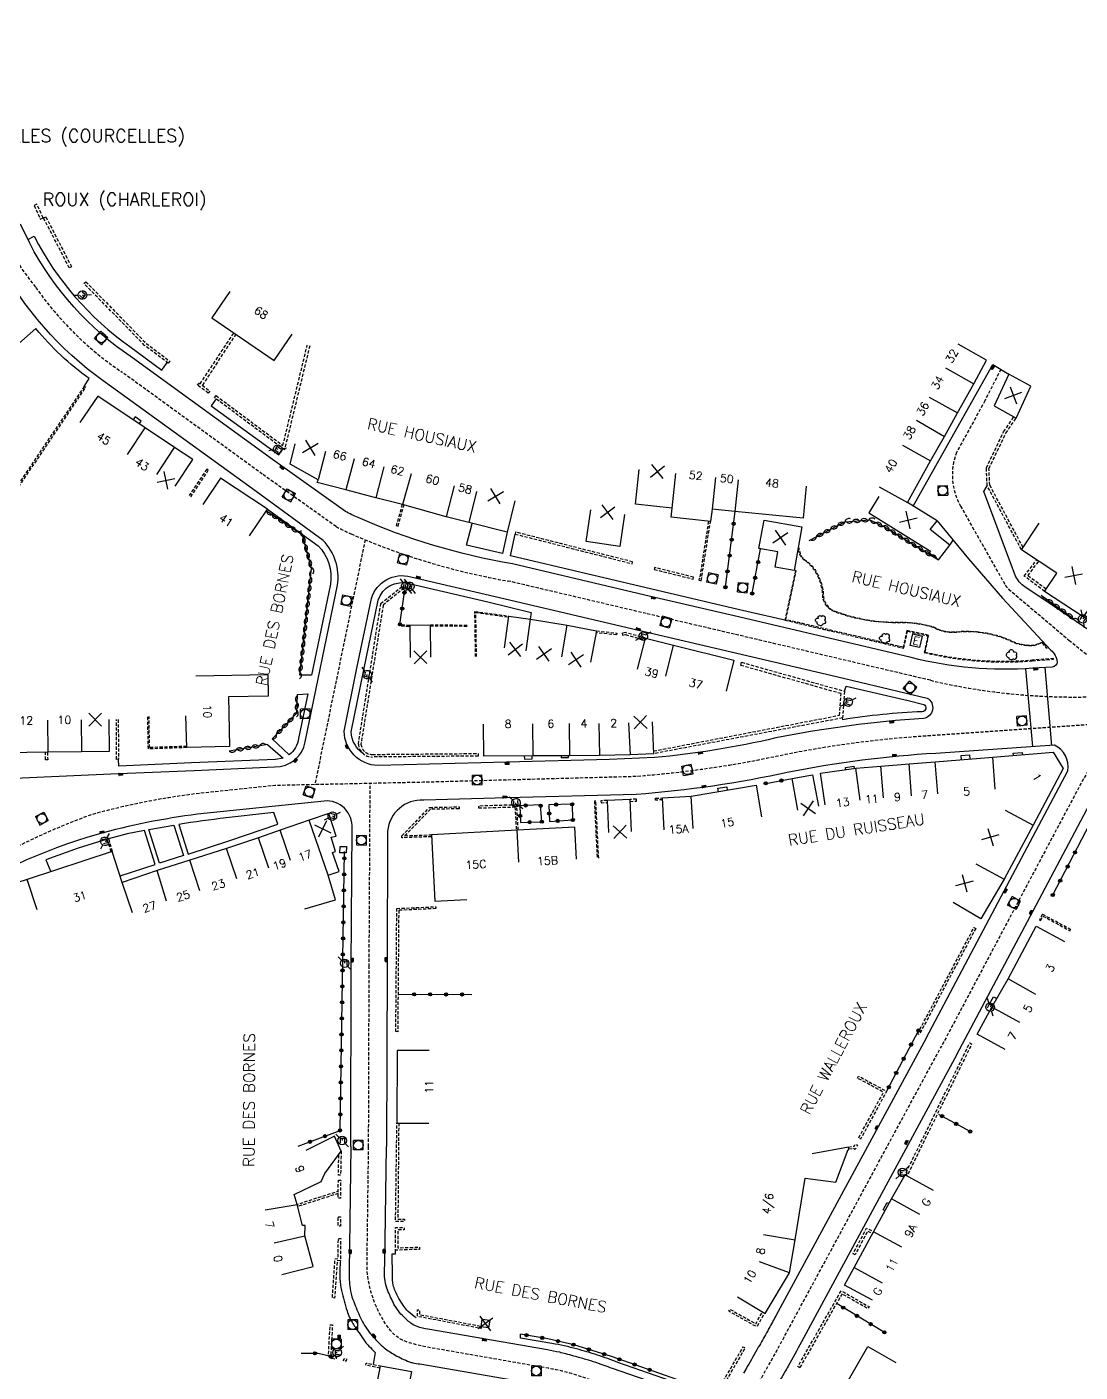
# Model space of a CAD drawing. Header units: millimetres. Extents: x 150000 to 151001, y 125999 to 127001.
# Drawn here: x 150749.5 to 150913.9, y 126170.7 to 126380.8 of the extents above; entities that cross this region are included whole.
import ezdxf
from ezdxf.enums import TextEntityAlignment as Align

# ---------------------------------------------------------------- set-up
doc = ezdxf.new("R2010")
doc.units = ezdxf.units.MM
doc.linetypes.add('DASHED', pattern=[0.75, 0.5, -0.25])
doc.layers.get('0').update_dxf_attribs({"linetype": 'CONTINUOUS'})
for name, color, linetype in [('W0001', 6, 'DASHED'), ('W0008', 7, 'CONTINUOUS'), ('W0017', 7, 'CONTINUOUS'), ('W0100', 7, 'CONTINUOUS'), ('W0112', 1, 'DASHED'), ('W0300', 7, 'CONTINUOUS'), ('W0310', 3, 'CONTINUOUS'), ('W0322', 7, 'CONTINUOUS'), ('W0334', 7, 'CONTINUOUS'), ('W0400', 7, 'CONTINUOUS'), ('W0420', 7, 'CONTINUOUS'), ('W0471', 7, 'CONTINUOUS'), ('W0980', 7, 'CONTINUOUS'), ('W0984', 7, 'CONTINUOUS'), ('W0989', 7, 'CONTINUOUS'), ('W0991', 7, 'CONTINUOUS'), ('W1102', 7, 'CONTINUOUS')]:
    doc.layers.add(name, color=color, linetype=linetype)
doc.styles.get("Standard").update_dxf_attribs({"font": 'romans.shx', "width": 0.85})

# ---------------------------------------------------------------- blocks, each defined once
blk = doc.blocks.new('T400')
for p, q in [((-0.15, 0.3), (0.15, 0.3)), ((-0.15, -0.25), (-0.15, 0.3)), ((-0.15, 0.15), (0.15, 0.15)), ((-0.15, 0), (0.15, 0)), ((0.15, 0.3), (0.15, -0.25)), ((-0.15, -0.15), (0.15, -0.15)), ((-0.15, -0.25), (-0.15, -0.3)), ((-0.15, -0.3), (0.15, -0.3)), ((0.15, -0.3), (0.15, -0.25))]:
    blk.add_line(p, q)
blk = doc.blocks.new('t322o')
at = {"color": 0, "linetype": 'Continuous'}
for radius in [0.25, 0.15]:
    blk.add_circle((0, 0), radius, dxfattribs=at)
blk = doc.blocks.new('T471')
for p, q in [((-0.333334, 0.333334), (-0.333334, -0.333334)), ((-0.333334, 0.333334), (0.333334, 0.333334)), ((-0.333334, 0), (0, 0)), ((0.500001, 0.500001), (1.000002, 1.000002)), ((-0.500001, -0.500001), (-1.000002, -1.000002)), ((-0.333334, -0.333334), (0.333334, -0.333334))]:
    blk.add_line(p, q)
blk.add_ellipse((0, 0), major_axis=(0.471405, 0.471405), ratio=1, start_param=5.4977871438, end_param=11.780972451)
blk = doc.blocks.new('T420')
for p, q in [((0.75, 0.75), (-0.75, 0.75)), ((-0.75, 0.75), (-0.75, -0.75)), ((0.75, 0.75), (0.75, -0.75)), ((0.75, -0.75), (-0.75, -0.75))]:
    blk.add_line(p, q)
blk.add_ellipse((0, 0), major_axis=(-0.53, 0.53), ratio=1, start_param=3.926991, end_param=10.210176)
blk = doc.blocks.new('t991o')
at = {"color": 0, "linetype": 'Continuous'}
for p, q in [((-1, 1), (1, -1)), ((-1, -1), (1, 1))]:
    blk.add_line(p, q, dxfattribs=at)
blk = doc.blocks.new('t112o')
at = {"color": 0, "linetype": 'Continuous'}
for p, q in [((-0.5, 0.5), (0.5, 0.5)), ((-0.5, -0.5), (-0.5, 0.5)), ((0.5, 0.5), (0.5, -0.5)), ((0.5, -0.5), (-0.5, -0.5))]:
    blk.add_line(p, q, dxfattribs=at)
blk = doc.blocks.new('t310o')
at = {"color": 0, "linetype": 'Continuous'}
for centre, start, end in [((-0.5, 0.38), 216.8699, 323.1304), ((0.5, -0.37), 36.8699, 143.1303)]:
    blk.add_arc(centre, 0.625, start, end, dxfattribs=at)
blk = doc.blocks.new('T300')
for p, q in [((-0.8, 0.51), (-0.86, 0.34)), ((-0.86, 0.34), (-0.86, 0.17)), ((-0.86, 0.17), (-0.74, 0.06)), ((-0.69, 0.63), (-0.8, 0.51)), ((-0.8, -0.06), (-0.74, 0.06)), ((-0.74, 0.06), (-0.69, 0.11)), ((-0.57, 0.69), (-0.69, 0.63)), ((-0.46, 0.69), (-0.57, 0.69)), ((-0.29, 0.63), (-0.46, 0.69)), ((-0.29, 0.63), (-0.17, 0.74)), ((-0.23, 0.57), (-0.29, 0.63)), ((-0.17, 0.74), (-0.06, 0.8)), ((-0.06, 0.8), (0.06, 0.8)), ((0.06, 0.8), (0.23, 0.74)), ((0.23, 0.74), (0.34, 0.63)), ((0.34, 0.63), (0.4, 0.51)), ((0.46, 0.46), (0.34, 0.46)), ((0.4, 0.51), (0.4, 0.46)), ((0.57, 0.4), (0.46, 0.46)), ((0.57, 0.4), (0.69, 0.29)), ((0.69, 0.29), (0.74, 0.17)), ((0.74, 0.06), (0.69, -0.17)), ((0.74, 0.17), (0.74, 0.06)), ((-0.8, -0.17), (-0.8, -0.06)), ((-0.8, -0.23), (-0.8, -0.17)), ((-0.74, -0.34), (-0.8, -0.23)), ((-0.69, -0.4), (-0.74, -0.34)), ((-0.51, -0.46), (-0.69, -0.4)), ((-0.4, -0.46), (-0.51, -0.46)), ((-0.4, -0.46), (-0.34, -0.46)), ((-0.34, -0.46), (-0.34, -0.4)), ((-0.34, -0.51), (-0.34, -0.46)), ((-0.29, -0.63), (-0.34, -0.51)), ((-0.17, -0.74), (-0.29, -0.63)), ((-0.06, -0.8), (-0.17, -0.74)), ((0.06, -0.8), (-0.06, -0.8)), ((0.17, -0.74), (0.06, -0.8)), ((0.23, -0.69), (0.17, -0.74)), ((0.29, -0.46), (0.23, -0.46)), ((0.29, -0.63), (0.23, -0.69)), ((0.46, -0.4), (0.29, -0.46)), ((0.34, -0.51), (0.29, -0.63)), ((0.34, -0.51), (0.34, -0.46)), ((0.57, -0.34), (0.46, -0.4)), ((0.63, -0.29), (0.57, -0.34)), ((0.69, -0.17), (0.63, -0.29))]:
    blk.add_line(p, q)

msp = doc.modelspace()

# ---------------------------------------------------------------- linework, layer by layer
at = {"layer": 'W0001'}
for points in [[(151000, 126384.02, 0.079225), (150993.68, 126377.67), (150984.34, 126364.39), (150969.35, 126343.03), (150938.65, 126300.27, 0.020661), (150914.38, 126263.33), (150892.22, 126221.56)], [(150901.5, 126327.3), (150899.01, 126322.4), (150894.59, 126314.32, 0.224989), (150895.2, 126305.95), (150902.21, 126293.57, 0.045883), (150902.72, 126292.98), (150912.13, 126285.01), (150922.58, 126276.58, -0.082511), (150890.51, 126278.73), (150859.91, 126285.93), (150846.15, 126289.15), (150824.69, 126294.21, -0.060687), (150800.07, 126301.6, -0.019959), (150797.72, 126302.74), (150786.2, 126310.94), (150764.33, 126326.84, -0.092718), (150750.84, 126340.09, -0.065885), (150743.61, 126352.1, -0.005409)], [(150802.8, 126205.91), (150802.89, 126234.01), (150803.04, 126262.62, 0.458316)]]:
    msp.add_lwpolyline(points, format="xyb", dxfattribs=at)
at = {"layer": 'W0001', "flags": 128}
msp.add_lwpolyline([(150802.26, 126300.67), (150794.4, 126262.43)], dxfattribs=at)
for points in [[(150919.75, 126272.1), (150891.16, 126270.11, 0.034546), (150867.85, 126267.13, -0.035656), (150844.34, 126263.69), (150811.32, 126262.8), (150788.2, 126262.3), (150775.73, 126260.99, 0.035806), (150759.53, 126257.74, 0.055581), (150737.82, 126246.99, -0.038568), (150716, 126232.57, -0.058574), (150701.11, 126225.63), (150684.01, 126218.88), (150674.21, 126216.62), (150664.3, 126216.04), (150656.73, 126219.04), (150645.83, 126224.19), (150638.9, 126223.67), (150610.65, 126219.76), (150593.77, 126217.4)], [(150842.59, 126000, 0.077487), (150838.05, 126017.94), (150835.25, 126023.44, -0.045108), (150829.05, 126038.92, -0.061243), (150825.08, 126062.27), (150824.39, 126087, -0.082392), (150826.31, 126100.94), (150837.21, 126127.78), (150856.63, 126157.57, 0.02218), (150868.36, 126177.44), (150892.22, 126221.56)], [(150859.45, 126162), (150835.71, 126170.07, 0.040694), (150830.87, 126171.28), (150811.41, 126174.68), (150809.38, 126175.2, -0.176197), (150805.89, 126177.59, -0.141932), (150802.55, 126187.03), (150802.8, 126205.91)]]:
    msp.add_lwpolyline(points, format="xyb", dxfattribs=at)
at = {"layer": 'W0008'}
for points in [[(151000, 126387.91, 0.097588), (150991.06, 126379.53), (150981.71, 126366.24), (150951.39, 126323.05), (150936.24, 126301.55, -0.035086), (150921.68, 126283.78, -0.278737), (150919.66, 126283.59), (150914.42, 126287.14), (150909.53, 126290.44), (150905.27, 126293.32, -0.122504), (150903.79, 126294.98), (150898.85, 126308.24), (150899.37, 126309.1)], [(150891.56, 126303.66), (150896.45, 126297.69), (150901.76, 126291.56), (150909.31, 126283.45, -0.173408), (150910.3, 126281.63, -0.352513), (150909.53, 126280.79), (150906.52, 126280.61, -0.080679), (150887.51, 126282.27), (150860.54, 126288.63), (150846.79, 126291.84), (150825.24, 126296.92, -0.060891), (150801.18, 126304.13, -0.018528), (150799.18, 126305.1), (150787.82, 126313.19), (150765.92, 126329.11, -0.125361), (150749.89, 126346.99), (150748.47, 126349.94)], [(150739.38, 126263.1), (150762.55, 126264.11), (150775.57, 126264.66), (150788.12, 126265.23, 0.375281), (150792.91, 126269.13), (150797.95, 126293.59, 0.238145), (150795.69, 126300.58), (150784.65, 126308.64), (150762.68, 126324.58, -0.114764), (150745.72, 126342.86)], [(150894.61, 126220.29), (150906.53, 126242.75), (150916.33, 126261.19), (150918.94, 126265.49, -0.073797), (150924.69, 126272.54), (150926.91, 126274.65, -0.427583), (150930.7, 126274.12), (150936.8, 126265.99), (150948.68, 126249.74), (150958.24, 126236.73, -0.259009), (150959.24, 126224.41), (150949.83, 126206.56), (150928.64, 126166.81)], [(150889.83, 126222.83), (150901.57, 126244.97), (150911.97, 126264.61, 0.321757), (150909.9, 126268.61), (150891.34, 126267.32, 0.034528), (150868.42, 126264.39, -0.035614), (150844.55, 126260.9), (150824.45, 126260.36), (150811.4, 126260, 0.407578), (150805.77, 126255.17), (150805.69, 126234.13), (150805.58, 126205.9)], [(150800.01, 126205.92), (150800.1, 126234.02), (150800.21, 126255.63, 0.461892), (150795.88, 126259.88), (150776.1, 126257.81, 0.03569), (150760.4, 126254.66, 0.07767), (150736.26, 126243.44)]]:
    msp.add_lwpolyline(points, format="xyb", dxfattribs=at)
msp.add_lwpolyline([(150887.82, 126305.95), (150900.27, 126328.04), (150902.73, 126326.56)], dxfattribs=at)
msp.add_lwpolyline([(150859.38, 126283.2), (150876.04, 126279.25), (150889.99, 126275.96, -0.714611), (150889.42, 126272.77, 0.032432), (150866.36, 126269.72, -0.03477), (150847.45, 126266.66), (150840.43, 126266.35), (150824.32, 126265.94), (150804.28, 126265.42, -0.402218), (150798.99, 126270.77), (150800.98, 126280.61), (150803.23, 126291.49, -0.408719), (150809.41, 126294.89), (150824.1, 126291.44), (150845.63, 126286.4)], format="xyb", close=True, dxfattribs=at)
at = {"layer": 'W0008', "flags": 128}
for points in [[(150889.83, 126222.83), (150866.37, 126179.47, -0.001425), (150865.29, 126177.49, -0.004145), (150864.91, 126176.81, -0.000125), (150863.64, 126174.56, -0.000093), (150861.92, 126171.55, -0.003675), (150861.32, 126170.51, -0.001519)], [(150894.61, 126220.29), (150870.36, 126175.41, -0.0033), (150868.28, 126171.62, -0.006552), (150867.2, 126169.73, -0.000116), (150863.97, 126164.27, -0.00254)], [(150800.01, 126205.92), (150799.76, 126186.48, 0.03721), (150799.91, 126183.77, 0.056613), (150800.35, 126182.04, 0.014824), (150801.39, 126179.49, 0.029499), (150802.02, 126178.26, 0.043391), (150803.5, 126176.2, 0.045404), (150805.24, 126174.5, 0.042494), (150806.96, 126173.34, 0.036288), (150809.16, 126172.3, 0.039014), (150809.71, 126172.14, 0.020218), (150810.79, 126171.96), (150827.92, 126168.99, -0.006366)], [(150854.26, 126166.6), (150840.85, 126171.26, 0.007792), (150838.29, 126172.17, 0.013025), (150836.73, 126172.66, 0.000628), (150834.85, 126173.19, 0.000922), (150833.58, 126173.54, 0.015128), (150832.63, 126173.78, 0.007578), (150830.71, 126174.15), (150812.04, 126177.41, -0.054391), (150810.37, 126177.79, -0.084527), (150809.4, 126178.33, -0.029111), (150808.07, 126179.53, -0.041256), (150807.26, 126180.5, -0.041067), (150806.61, 126181.6, -0.02188), (150805.66, 126183.81, -0.070397), (150805.32, 126185.3, -0.04671), (150805.35, 126187.58), (150805.58, 126205.9)], [(150863.68, 126163.79, -0.00007), (150860.12, 126158.01, -0.004338)]]:
    msp.add_lwpolyline(points, format="xyb", dxfattribs=at)
msp.add_lwpolyline([(150883.43, 126195.88), (150883.12, 126196.05), (150883.75, 126197.18), (150884.05, 126197.01)], dxfattribs=at)
at = {"layer": 'W0017', "flags": 128}
for points in [[(150810.24, 126179.15, -0.037869), (150808.98, 126180.17, -0.057616), (150808.29, 126180.98, -0.019322), (150807.53, 126182.21, -0.021125), (150806.94, 126183.39, -0.062578), (150806.65, 126184.29, -0.039309), (150806.51, 126185.8), (150806.5, 126189.15), (150807.02, 126189.15), (150807.01, 126189.73)], [(150798.4, 126188.14, 0.033656), (150798.31, 126185.28, 0.051674), (150798.56, 126183.42, 0.013091), (150799.44, 126180.25, 0.040002), (150799.83, 126179.24, 0.029993), (150800.68, 126177.74, 0.017235), (150802.39, 126175.28, 0.027525), (150802.84, 126174.76, 0.013666), (150803.81, 126173.77), (150803.5, 126171.9)], [(150854.89, 126167.62), (150841.72, 126172.2, 0.015051), (150838.52, 126173.35, 0.015051), (150835.25, 126174.31, 0.008666), (150833.35, 126174.78, 0.008666), (150831.43, 126175.17), (150826.49, 126176), (150826.51, 126176.63)]]:
    msp.add_lwpolyline(points, format="xyb", dxfattribs=at)
at = {"layer": 'W0100'}
for points in [[(150781.15, 126339.45), (150778.33, 126335.32), (150788.08, 126328.68), (150790.89, 126332.81)], [(150940.31, 126334.73), (150944.42, 126331.87), (150941.73, 126328), (150938.52, 126323.38), (150945.29, 126318.56), (150942.25, 126314.27), (150935.86, 126318.83), (150932.39, 126313.79), (150929.4, 126309.48), (150929.03, 126309.73), (150926.13, 126305.5), (150919.58, 126296.01), (150914.34, 126288.64), (150908.34, 126292.62), (150910.22, 126295.44), (150904.72, 126299.11), (150907.5, 126303.27)], [(150882.47, 126307.46), (150880.88, 126304.91), (150890.54, 126298.89), (150890.33, 126298.64), (150891.75, 126297.55), (150893.55, 126299.84), (150890.47, 126302.26), (150891.56, 126303.66), (150886.91, 126306.51), (150890.53, 126313.03), (150892.7, 126316.83), (150894.74, 126320.48), (150897.3, 126325.01), (150899.26, 126328.72), (150894.82, 126331.23)], [(150772.6, 126309.03), (150775.34, 126313.22), (150772.5, 126315.07), (150767.92, 126318.14), (150760.52, 126323.12), (150757.73, 126318.97)], [(150825.63, 126306.75), (150824.44, 126301.89), (150818.45, 126303.36), (150814.91, 126304.26), (150808.09, 126306.18), (150803.95, 126307.22), (150799.25, 126308.48), (150794.75, 126309.62), (150794.92, 126310.03), (150790.58, 126312.46), (150791.35, 126315.65)], [(150871.12, 126309.03), (150870.64, 126304.05), (150859.99, 126305.08), (150856.46, 126305.44), (150856.16, 126303.52), (150850.05, 126304.23), (150850.21, 126305.6), (150844.47, 126306.26), (150845.02, 126311.63)], [(150784.23, 126301.29), (150787, 126305.45), (150779.67, 126310.32), (150776.9, 126306.16)], [(150842.73, 126304.6), (150842, 126299.65), (150836.78, 126300.43), (150837.51, 126305.37)], [(150824.01, 126283.81), (150824.71, 126288.77), (150828.09, 126288.29), (150833.79, 126287.34), (150838.37, 126286.45), (150837.42, 126281.54)], [(150812.51, 126282.35), (150812.45, 126287.35), (150809.22, 126287.31), (150809.28, 126282.31)], [(150844.79, 126280.46), (150846.01, 126285.31), (150850.4, 126284.21), (150859.8, 126281.87), (150858.6, 126277.02)], [(150775.85, 126279.41), (150787.06, 126279.63), (150787.12, 126276.26), (150780.91, 126276.14), (150781.06, 126268.4), (150774.42, 126268.21), (150774.27, 126273.2)], [(150762.27, 126272.59), (150762.29, 126267.59), (150757.98, 126267.57), (150752.72, 126267.51), (150746.15, 126267.41), (150742.65, 126267.45), (150742.71, 126272.45)], [(150847.07, 126272.27), (150847.3, 126267.27), (150843.62, 126267.1), (150838.85, 126266.99), (150834.14, 126266.96), (150828.43, 126266.94), (150820.77, 126266.89), (150820.74, 126271.89)], [(150874.06, 126259.26), (150873.36, 126264.21), (150878.84, 126264.99), (150882.75, 126265.33), (150887.17, 126265.66), (150891.26, 126266), (150900.24, 126266.72), (150909.67, 126267.49), (150911.25, 126264.96), (150906.57, 126256.1), (150902, 126247.68), (150898.4, 126241.5), (150894.08, 126244.02)], [(150869.83, 126258.46), (150868.92, 126263.37), (150872.11, 126263.96), (150873.01, 126259.05)], [(150848.95, 126255.37), (150848.68, 126260.36), (150853.18, 126260.61), (150863.3, 126262.33), (150864.14, 126257.41)], [(150843.84, 126255.13), (150843.61, 126260.12), (150840.04, 126259.96), (150840.27, 126254.96)], [(150792.84, 126243.03), (150797.64, 126244.45), (150796.49, 126248.3), (150798.19, 126248.89), (150797.17, 126251.85), (150797.61, 126252), (150796.96, 126254.25), (150797.73, 126254.37), (150796.61, 126257.93), (150793.54, 126256.87), (150788.97, 126255.3), (150785.59, 126254.15), (150780.64, 126252.48), (150774.91, 126250.63), (150769.77, 126249.02), (150764.33, 126247.17), (150762.79, 126251.99), (150749.51, 126247.61), (150741.16, 126244.98), (150742.66, 126240.21)], [(150835.23, 126250.78), (150834.98, 126255.77), (150825.99, 126255.33), (150812.61, 126254.6), (150813.16, 126244.23), (150818.15, 126244.5)], [(150902.18, 126221.07), (150897.79, 126223.46), (150900.09, 126227.69), (150902.62, 126232.13), (150907.03, 126240.31), (150911.43, 126237.94)], [(150812.26, 126220.92), (150807.26, 126220.94), (150807.22, 126209.58), (150812.22, 126209.56)]]:
    msp.add_lwpolyline(points, dxfattribs=at)
for points in [[(150906.16, 126324.67), (150902.73, 126326.56), (150900.46, 126321.58), (150903.89, 126319.69)], [(150869.23, 126295.88), (150866.28, 126296.39), (150866.69, 126298.79), (150863.73, 126299.3), (150864.55, 126303.73), (150870.41, 126302.72)], [(150887.75, 126285.97), (150889.2, 126285.64), (150888.82, 126283.84), (150887.37, 126284.16)]]:
    msp.add_lwpolyline(points, close=True, dxfattribs=at)
at = {"layer": 'W0100', "flags": 128}
for points in [[(150789.28, 126185.93), (150794.12, 126187.2), (150792.86, 126191.99), (150792.91, 126193.56), (150792.5, 126193.56), (150791.64, 126196.89), (150791.17, 126198.43), (150795.27, 126200.41), (150795.36, 126200.37), (150795.97, 126201.72), (150798.52, 126205.21), (150797.48, 126207.55), (150793, 126205.3)], [(150860.41, 126182.42), (150864.7, 126179.85), (150868.49, 126186.17), (150869.37, 126191.35), (150870.97, 126201), (150875.74, 126200.34), (150877.66, 126205.46), (150877.77, 126205.48), (150877.72, 126205.82), (150872.06, 126204.76)], [(150881.49, 126181.9), (150877.09, 126184.27), (150878.58, 126187.04), (150881.63, 126192.61), (150884.45, 126197.73), (150886.54, 126201.52), (150890.92, 126199.1)], [(150879.27, 126162.05), (150874.93, 126164.53), (150880.75, 126174.7), (150885.09, 126172.21)], [(150803.74, 126166.76), (150804.66, 126171.67), (150809.49, 126170.76), (150808.57, 126165.85)]]:
    msp.add_lwpolyline(points, dxfattribs=at)
msp.add_lwpolyline([(150820.35, 126177.78), (150820.54, 126178.98), (150821.74, 126178.78), (150821.54, 126177.58)], close=True, dxfattribs=at)
at = {"layer": 'W0112'}
for points in [[(150750.58, 126352.89), (150751.55, 126350.73), (150752, 126350.94), (150751.03, 126353.11)], [(150752.41, 126351.11), (150756.43, 126343.32), (150756.08, 126343.14), (150752.06, 126350.93)], [(150771.53, 126328.25), (150767.83, 126331.04), (150758.37, 126340.7), (150758.66, 126340.98), (150768.09, 126331.35), (150771.77, 126328.57)], [(150825.67, 126301.57), (150843.93, 126296.94), (150844, 126297.23), (150825.75, 126301.87)], [(150853.52, 126294.83), (150847.48, 126296.34), (150847.4, 126296.05), (150853.45, 126294.54)], [(150813.31, 126243.08), (150807.5, 126242.81), (150807.35, 126223.85), (150807.05, 126223.86), (150807.2, 126243.1), (150813.3, 126243.37)], [(150897.58, 126239.98), (150888.76, 126223.4), (150888.49, 126223.54), (150897.31, 126240.12)]]:
    msp.add_lwpolyline(points, close=True, dxfattribs=at)
for points in [[(150782.08, 126332.77), (150776.82, 126324.8), (150778.02, 126323.89), (150777.78, 126323.57), (150776.11, 126324.83), (150776.35, 126325.15), (150776.5, 126325.04), (150781.75, 126332.99)], [(150793.61, 126330.96), (150789.67, 126314.72), (150778.75, 126322.87), (150778.99, 126323.19), (150789.42, 126315.4), (150793.22, 126331.05)], [(150747.77, 126308.31), (150758.65, 126324.47), (150758.39, 126324.61), (150747.53, 126308.48)], [(150904.72, 126299.11), (150899.37, 126309.1), (150899.25, 126311.91), (150901.94, 126317.54), (150903.54, 126319.88)], [(150904.97, 126299.48), (150899.77, 126309.2), (150899.65, 126311.83), (150902.29, 126317.34), (150903.89, 126319.69)], [(150775.04, 126307.4), (150777.78, 126311.53), (150777.52, 126311.72), (150774.77, 126307.58)], [(150808.04, 126306.19), (150807.12, 126302.9), (150807.4, 126302.81), (150808.33, 126306.11)], [(150855.86, 126303.56), (150854.47, 126294.62), (150854.39, 126294.64), (150854.33, 126294.35), (150854.72, 126294.27), (150856.16, 126303.52)], [(150908.34, 126292.62), (150905.14, 126295.01), (150907.1, 126297.52)], [(150908.56, 126292.96), (150905.7, 126295.09), (150907.43, 126297.3)], [(150819.5, 126282.43), (150819.39, 126289.49), (150824.71, 126288.77)], [(150819.65, 126282.44), (150819.54, 126289.32), (150824.69, 126288.62)], [(150809.22, 126287.31), (150807.89, 126287.37), (150807.88, 126287.22), (150809.22, 126287.16)], [(150818.18, 126287.3), (150812.45, 126287.35)], [(150818.18, 126287.15), (150812.45, 126287.2)], [(150838.37, 126286.45), (150841.55, 126286.11), (150841.52, 126285.81), (150838.31, 126286.16)], [(150846.01, 126285.31), (150842.92, 126286.17), (150842.4, 126286.1), (150842.45, 126285.8), (150842.9, 126285.87), (150845.93, 126285.02)], [(150847.28, 126267.69), (150876.32, 126273.27), (150876.56, 126276.65), (150860.89, 126281.06), (150861.03, 126281.54), (150877.09, 126277.02), (150876.79, 126272.85), (150847.3, 126267.27)], [(150763.72, 126272.6), (150763.75, 126266.39), (150763.46, 126266.38), (150763.43, 126272.6)], [(150774.42, 126268.21), (150768.42, 126268.02), (150768.32, 126273.09)], [(150774.41, 126268.41), (150768.61, 126268.22), (150768.52, 126273.09)], [(150752.69, 126267.5), (150752.7, 126266.33), (150752.38, 126266.32), (150752.37, 126267.5)], [(150826.16, 126255.34), (150825.92, 126259.27), (150819.96, 126259.09), (150819.97, 126258.79), (150825.64, 126258.96), (150825.86, 126255.32)], [(150838.72, 126250.95), (150838.27, 126259.88), (150838.04, 126259.87), (150838.48, 126250.94)], [(150840.04, 126259.96), (150839.08, 126259.91), (150839.1, 126259.61), (150840.05, 126259.66)], [(150843.62, 126259.82), (150844.62, 126259.88), (150844.61, 126260.18), (150843.61, 126260.12)], [(150848.7, 126260.06), (150847.61, 126260.02), (150847.6, 126260.32), (150848.68, 126260.36)], [(150812.62, 126254.31), (150808.01, 126254.14), (150808, 126254.45), (150812.33, 126258.88), (150816.93, 126258.97), (150816.93, 126258.67), (150812.46, 126258.58), (150808.43, 126254.45), (150812.61, 126254.6)], [(150762.6, 126251.93), (150761.99, 126253.9), (150762.18, 126253.95), (150762.79, 126251.99)], [(150912.43, 126239.78), (150907.99, 126242.19), (150907.53, 126241.32), (150907.71, 126241.23), (150908.07, 126241.92), (150912.33, 126239.6)]]:
    msp.add_lwpolyline(points, dxfattribs=at)
at = {"layer": 'W0112', "flags": 128}
for points in [[(150869.88, 126299.65), (150870.1, 126298.74, 0.185362), (150870.92, 126297.54, -0.110438), (150872.72, 126295.6, -0.123237), (150873.8, 126291.9, 0.317278), (150875.81, 126289.45, 0.090888), (150885.62, 126287.81, -0.076784), (150891, 126287.07, 0.15701), (150894.51, 126286.32, -0.127266), (150902.83, 126285.04, 0.144465), (150906.79, 126284.24), (150908.01, 126284.7), (150908.75, 126283.78), (150908.67, 126283.72), (150907.98, 126284.59), (150906.81, 126284.14, -0.144811), (150902.79, 126284.95, 0.127206), (150894.52, 126286.22, -0.156506), (150890.96, 126286.98, 0.076619), (150885.62, 126287.71, -0.090853), (150875.78, 126289.35, -0.316903), (150873.7, 126291.89, 0.123237), (150872.64, 126295.55, 0.110438), (150870.87, 126297.46, -0.185362), (150870.01, 126298.71), (150869.84, 126299.4)], [(150856.37, 126168.22, 0.059614), (150856.77, 126168.18, 0.083624), (150857, 126168.23, 0.025192), (150857.24, 126168.34, 0.02036), (150857.55, 126168.51, 0.074919), (150857.81, 126168.74, 0.057637), (150858.1, 126169.16), (150861.28, 126174.66), (150861.58, 126174.49), (150858.42, 126169, -0.057637), (150858.08, 126168.51, -0.074919), (150857.73, 126168.21, -0.02036), (150857.4, 126168.03, -0.025192), (150857.13, 126167.9, -0.083624), (150856.79, 126167.83, -0.059614), (150856.3, 126167.87), (150856.37, 126168.22), (150855.12, 126168.52), (150855.03, 126168.17), (150856.3, 126167.87)]]:
    msp.add_lwpolyline(points, format="xyb", dxfattribs=at)
at = {"layer": 'W0112'}
for points in [[(150869.46, 126295.86), (150867.79, 126288.13), (150886.33, 126283.75), (150886.94, 126286.39), (150890.09, 126285.66), (150889.55, 126283.06, 0.07854), (150906.41, 126281.77), (150909.74, 126282.02), (150909.73, 126282.13), (150906.4, 126281.89, -0.078017), (150889.69, 126283.14), (150890.23, 126285.75), (150886.85, 126286.53), (150886.24, 126283.89), (150867.93, 126288.22), (150869.57, 126295.83)], [(150808.33, 126293.11), (150805.08, 126290.48), (150801.6, 126268.75, 0.382358), (150803.39, 126267.15), (150819.91, 126267.3), (150819.92, 126266.9), (150803.39, 126266.75, -0.390013), (150801.2, 126268.76), (150804.71, 126290.7), (150808.08, 126293.42)]]:
    msp.add_lwpolyline(points, format="xyb", close=True, dxfattribs=at)
at = {"layer": 'W0112', "flags": 128}
for points in [[(150886.86, 126201.35), (150886.54, 126201.52), (150896.64, 126222.09), (150896.96, 126221.93)], [(150879.1, 126216.62), (150879.27, 126216.93), (150883.66, 126214.54), (150879.6, 126207.08), (150879.29, 126207.25), (150883.18, 126214.4)], [(150798.08, 126200.68), (150798.44, 126200.67), (150798.4, 126197.83), (150798.05, 126197.83)], [(150798.06, 126194.96), (150798.42, 126194.96), (150798.41, 126193.5), (150798.06, 126193.5)], [(150810.75, 126190.2), (150810.76, 126189.85), (150807.01, 126189.73), (150807.02, 126193.28), (150808.34, 126193.25), (150808.34, 126192.89), (150807.37, 126192.92), (150807.37, 126190.1)], [(150878.75, 126189.02), (150878.44, 126189.18), (150880.54, 126193.19), (150881.63, 126192.61), (150881.47, 126192.3), (150880.69, 126192.71)], [(150798.08, 126191.54), (150798.44, 126191.53), (150798.4, 126188.14), (150797.9, 126188.08), (150797.5, 126182.26), (150797.14, 126182.29), (150797.56, 126188.4), (150798.05, 126188.46)], [(150870.11, 126171.37), (150869.8, 126171.54), (150876.58, 126183.39), (150880.92, 126180.91), (150880.74, 126180.6), (150876.71, 126182.91)], [(150820.42, 126177.85), (150820.35, 126177.5), (150810.41, 126179.38), (150810.41, 126180.41), (150810.76, 126180.41), (150810.76, 126179.68)], [(150864.29, 126180.09), (150864.6, 126179.91), (150863.4, 126177.76), (150859.03, 126180.2), (150859.21, 126180.51), (150863.26, 126178.24)], [(150796.8, 126178.09), (150797.15, 126178.07), (150796.88, 126173.14), (150796.52, 126173.16)], [(150797.1, 126172.79), (150797.17, 126173.14), (150797.78, 126173.02), (150797.72, 126172.68)], [(150798.9, 126172.46), (150798.96, 126172.81), (150799.34, 126172.75), (150799.29, 126172.4)], [(150802.36, 126171.76), (150802.42, 126172.11), (150804.66, 126171.67), (150804.6, 126171.32)]]:
    msp.add_lwpolyline(points, close=True, dxfattribs=at)
for points in [[(150807.5, 126209.58), (150807.37, 126194.57), (150808.38, 126194.57), (150808.38, 126194.21), (150807.01, 126194.22), (150807.22, 126209.58)], [(150798.52, 126205.21), (150798.43, 126201.45), (150798.08, 126201.46), (150798.15, 126204.71)], [(150877.72, 126205.82), (150878.54, 126205.97), (150878.6, 126205.94), (150878.83, 126206.33), (150879.14, 126206.15), (150878.74, 126205.47), (150878.48, 126205.61), (150877.77, 126205.48)], [(150798.06, 126198.59), (150791.72, 126196.54), (150791.64, 126196.89), (150798.06, 126198.96)]]:
    msp.add_lwpolyline(points, dxfattribs=at)
at = {"layer": 'W0310'}
for points in [[(150792.07, 126279.52), (150793.9, 126296.17), (150792.49, 126301.38), (150786.83, 126305.21)], [(150871.6, 126300.55), (150877.15, 126303.47), (150881.06, 126303.8), (150883.33, 126302.7), (150891.75, 126297.55)], [(150907.81, 126292), (150912.96, 126288.29)], [(150791.66, 126276.53), (150791.55, 126273.53), (150787.73, 126269.57)], [(150787.01, 126268.73), (150781.05, 126267.67)]]:
    msp.add_lwpolyline(points, dxfattribs=at)
at = {"layer": 'W0322'}
for points in [[(150858.51, 126293.26), (150860.04, 126305.07)], [(150862.69, 126292.29), (150864, 126299.26)], [(150807.7, 126287.47), (150808.46, 126292.86)], [(150864.79, 126262.63), (150868.92, 126263.37)], [(150909.61, 126245.21), (150918, 126261.29)], [(150791.78, 126205.95), (150798.34, 126208.43), (150799.03, 126251.97)], [(150807.4, 126229.69), (150818.94, 126229.66)]]:
    msp.add_lwpolyline(points, dxfattribs=at)
for points in [[(150829.84, 126256.65), (150829.65, 126259.3), (150826.4, 126259.14), (150826.49, 126256.52)], [(150834.67, 126256.92), (150834.62, 126259.37), (150830.94, 126259.3), (150831.06, 126256.69)]]:
    msp.add_lwpolyline(points, close=True, dxfattribs=at)
at = {"layer": 'W0322', "flags": 128}
for points in [[(150888.65, 126224.05), (150883.66, 126214.54)], [(150896.71, 126208.25), (150891.83, 126210.93)], [(150883.32, 126176.9), (150875.94, 126181.33)], [(150853.75, 126168.57), (150840.72, 126173.12), (150834.86, 126174.96), (150830.79, 126175.87), (150826.51, 126176.63)], [(150796.88, 126173.14), (150794.93, 126173.62), (150792.26, 126173.59)]]:
    msp.add_lwpolyline(points, dxfattribs=at)
at = {"layer": 'W0334'}
for points in [[(150749.61, 126347.58), (150750.57, 126348.07, 0.119659), (150765.52, 126330.86), (150770.54, 126327.19), (150771.36, 126328.38)], [(150758.39, 126324.61), (150759.19, 126325.84, -0.061237), (150750.83, 126333.66), (150743.72, 126327.43)], [(150787, 126305.45), (150794.95, 126299.73, -0.234865), (150796.83, 126293.76), (150793.89, 126279.54), (150792.07, 126279.52)], [(150801.99, 126267.25, -0.238865), (150800.08, 126270.68), (150802.05, 126280.39), (150804.28, 126291.22, -0.40698), (150809.14, 126293.84), (150821.41, 126290.96), (150828.18, 126289.3), (150828, 126288.3)], [(150791.66, 126276.53), (150793.29, 126276.63), (150791.85, 126269.66, -0.190505), (150790.42, 126267.07), (150787.73, 126269.57)], [(150877.09, 126277.02), (150877.36, 126277.83), (150887.05, 126275.55), (150889.49, 126274.95, -0.734633), (150889.22, 126273.83, 0.029087), (150876.82, 126272.57), (150876.79, 126272.85)]]:
    msp.add_lwpolyline(points, format="xyb", dxfattribs=at)
for points in [[(150779.01, 126322.68), (150778.23, 126321.62), (150788.76, 126313.95), (150789.41, 126314.91)], [(150766.99, 126318.76), (150767.29, 126319.2), (150766.38, 126319.86), (150766.06, 126319.39)], [(150824.44, 126301.89), (150823.7, 126298.51), (150818.06, 126299.82), (150818.99, 126303.23)], [(150867.79, 126288.13), (150860.68, 126289.76), (150824.97, 126298.16), (150825.67, 126301.57)], [(150893.55, 126299.84), (150894.04, 126300.64)], [(150905.37, 126280.54), (150906.43, 126268.37)], [(150908.35, 126280.72), (150909.39, 126268.57)], [(150787.01, 126268.73), (150789.47, 126266.56), (150788.27, 126266.35), (150775.16, 126265.82), (150763.82, 126265.3), (150763.75, 126266.39)], [(150903.47, 126266.98), (150903.44, 126267.36), (150904.84, 126267.45), (150904.87, 126267.1)], [(150827.11, 126266.93), (150827.12, 126266.43), (150828.34, 126266.46), (150828.34, 126266.94)], [(150832.85, 126266.95), (150832.85, 126266.66), (150834.01, 126266.67), (150834.01, 126266.96)], [(150895.35, 126266.33), (150895.3, 126266.97), (150896.59, 126267.09), (150896.64, 126266.43)], [(150877.32, 126264.77), (150877.27, 126265.13), (150878.53, 126265.3), (150878.58, 126264.95)], [(150857.41, 126261.33), (150857.32, 126261.86), (150858.71, 126262.11), (150858.8, 126261.57)], [(150764.01, 126248.17), (150769.47, 126249.95), (150767.79, 126255.28), (150765.12, 126254.75), (150762.18, 126253.95)], [(150761.99, 126253.9), (150757.45, 126252.51), (150752.42, 126250.69), (150753.2, 126248.83)], [(150900.23, 126227.93), (150899.73, 126228.2), (150900.35, 126229.32), (150900.86, 126229.04)]]:
    msp.add_lwpolyline(points, dxfattribs=at)
msp.add_lwpolyline([(150773.16, 126256.23), (150774.62, 126251.59), (150781.12, 126253.7), (150788.61, 126256.26), (150788, 126258.08, 0.012951)], format="xyb", close=True, dxfattribs=at)
msp.add_lwpolyline([(150770.16, 126250.19), (150768.51, 126255.42), (150772.38, 126256.11), (150773.89, 126251.38)], close=True, dxfattribs=at)
at = {"layer": 'W1102'}
for p, q in [((150892.87, 126327.52), (150897.3, 126325.01)), ((150890.32, 126322.94), (150894.74, 126320.48)), ((150765.14, 126313.98), (150767.92, 126318.14)), ((150888.32, 126319.34), (150892.7, 126316.83)), ((150769.76, 126310.89), (150772.5, 126315.07)), ((150796.09, 126314.44), (150794.92, 126310.03)), ((150886.16, 126315.46), (150890.53, 126313.03)), ((150800.54, 126313.31), (150799.25, 126308.48)), ((150805.17, 126312.07), (150803.95, 126307.22)), ((150809.45, 126310.99), (150808.09, 126306.18)), ((150856.97, 126310.41), (150856.46, 126305.44)), ((150860.47, 126310.05), (150859.99, 126305.08)), ((150816.14, 126309.11), (150814.91, 126304.26)), ((150819.64, 126308.22), (150818.45, 126303.36)), ((150882.53, 126308.94), (150886.91, 126306.51)), ((150827.39, 126283.34), (150828.09, 126288.29)), ((150832.96, 126282.41), (150833.79, 126287.34)), ((150849.19, 126279.36), (150850.4, 126284.21)), ((150752.65, 126272.5), (150752.72, 126267.51)), ((150757.95, 126272.57), (150757.98, 126267.57)), ((150828.41, 126271.94), (150828.43, 126266.94)), ((150834.1, 126271.96), (150834.14, 126266.96)), ((150838.73, 126271.99), (150838.85, 126266.99)), ((150843.39, 126272.1), (150843.62, 126267.1)), ((150883.18, 126260.35), (150882.75, 126265.33)), ((150887.55, 126260.67), (150887.17, 126265.66)), ((150891.67, 126261.02), (150891.26, 126266)), ((150900.64, 126261.73), (150900.24, 126266.72)), ((150879.55, 126260.03), (150878.84, 126264.99)), ((150853.45, 126255.61), (150853.18, 126260.61)), ((150902.15, 126258.44), (150906.57, 126256.1)), ((150790.59, 126250.57), (150788.97, 126255.3)), ((150826.23, 126250.33), (150825.99, 126255.33)), ((150787.2, 126249.41), (150785.59, 126254.15)), ((150776.44, 126245.87), (150774.91, 126250.63)), ((150782.24, 126247.74), (150780.64, 126252.48)), ((150771.27, 126244.25), (150769.77, 126249.02)), ((150897.6, 126250.07), (150902, 126247.68)), ((150751.08, 126242.86), (150749.51, 126247.61)), ((150765.94, 126242.44), (150764.33, 126247.17)), ((150906.96, 126229.65), (150902.62, 126232.13)), ((150904.48, 126225.3), (150900.09, 126227.69)), ((150786.64, 126196.03), (150791.64, 126196.89)), ((150888.83, 126195.32), (150884.45, 126197.73)), ((150788.06, 126190.88), (150792.86, 126191.99)), ((150864.43, 126192.17), (150869.37, 126191.35)), ((150886.02, 126190.21), (150881.63, 126192.61)), ((150868.49, 126186.17), (150863.8, 126187.9)), ((150878.58, 126187.04), (150882.98, 126184.65))]:
    msp.add_line(p, q, dxfattribs=at)
at = {"layer": 'W1102', "flags": 128}
msp.add_lwpolyline([(150850.21, 126305.6), (150850.76, 126311.05)], dxfattribs=at)
at = {"layer": 'W1102'}
msp.add_lwpolyline([(150796.49, 126248.3), (150793.54, 126256.87)], dxfattribs=at)

# ---------------------------------------------------------------- block references
at = {"layer": 'W0112', "rotation": 89.08530741953619}
msp.add_blockref('t112o', (150798.83, 126252.29), dxfattribs=at)
at = {"layer": 'W0300'}
for p, rotation in [((150873.34, 126288), 256.969833427466), ((150883.33, 126285.2), 256.969833427466), ((150903.13, 126282.73), 180.2489868826941)]:
    msp.add_blockref('T300', p, dxfattribs=dict(at, rotation=rotation))
at = {"layer": 'W0310'}
for p, rotation in [((150787.7, 126304.62), 145.868090088539), ((150788.53, 126304.06), 145.868090088539), ((150789.56, 126303.36), 145.868090088539), ((150790.6, 126302.66), 145.868090088539), ((150876.03, 126302.88), 27.74388273193571), ((150877.14, 126303.46), 27.74388273193571), ((150878.38, 126303.57), 4.850240791438559), ((150879.62, 126303.68), 4.850240791438559), ((150880.87, 126303.78), 4.850240791438559), ((150882.01, 126303.33), 334.096289896555), ((150883.14, 126302.79), 334.096289896555), ((150791.63, 126301.95), 145.868090088539), ((150792.54, 126301.16), 105.224668010837), ((150872.71, 126301.13), 27.74388273193571), ((150873.82, 126301.72), 27.74388273193571), ((150874.92, 126302.3), 27.74388273193571), ((150884.21, 126302.15), 328.582347739566), ((150885.28, 126301.5), 328.582347739566), ((150886.35, 126300.85), 328.582347739566), ((150792.87, 126299.96), 105.224668010837), ((150793.2, 126298.75), 105.224668010837), ((150887.41, 126300.2), 328.582347739566), ((150888.48, 126299.55), 328.582347739566), ((150889.55, 126298.9), 328.582347739566), ((150890.61, 126298.24), 328.582347739566), ((150793.53, 126297.55), 105.224668010837), ((150793.86, 126296.34), 105.224668010837), ((150793.76, 126294.87), 263.716160937522), ((150793.49, 126292.38), 263.716160937522), ((150793.62, 126293.62), 263.716160937522), ((150793.21, 126289.9), 263.716160937522), ((150793.35, 126291.14), 263.716160937522), ((150908.83, 126291.27), 324.225269144197), ((150909.84, 126290.54), 324.225269144197), ((150910.86, 126289.81), 324.225269144197), ((150792.94, 126287.41), 263.716160937522), ((150793.08, 126288.65), 263.716160937522), ((150911.87, 126289.08), 324.225269144197), ((150912.88, 126288.35), 324.225269144197), ((150792.8, 126286.17), 263.716160937522), ((150792.53, 126283.68), 263.716160937522), ((150792.67, 126284.93), 263.716160937522), ((150792.26, 126281.2), 263.716160937522), ((150792.39, 126282.44), 263.716160937522), ((150792.12, 126279.96), 263.716160937522), ((150791.61, 126275.28), 268.009083977017), ((150791.03, 126272.99), 226.058703494562), ((150791.57, 126274.04), 268.009083977017), ((150789.3, 126271.19), 226.058703494562), ((150790.17, 126272.09), 226.058703494562), ((150788.43, 126270.29), 226.058703494562), ((150782.09, 126267.85), 190.154544599358), ((150783.32, 126268.07), 190.154544599358), ((150784.55, 126268.29), 190.154544599358), ((150785.78, 126268.51), 190.154544599358)]:
    msp.add_blockref('t310o', p, dxfattribs=dict(at, rotation=rotation))
at = {"layer": 'W0322'}
for p, rotation in [((150859.8, 126303.18), 82.61655025376899), ((150859.48, 126300.7), 82.61655025376899), ((150859.16, 126298.22), 82.61655025376899), ((150863.62, 126297.2), 79.3268938409873), ((150858.84, 126295.74), 82.61655025376899), ((150863.15, 126294.74), 79.3268938409873), ((150808.39, 126292.42), 82.0087915465439), ((150858.51, 126293.26), 82.61655025376899), ((150862.69, 126292.29), 79.3268938409873), ((150808.05, 126289.94), 82.0087915465439), ((150807.7, 126287.47), 82.0087915465439), ((150867.25, 126263.07), 10.2502407992352), ((150864.79, 126262.63), 10.2502407992352), ((150827.31, 126259.19), 182.7179519184629), ((150829.66, 126259.14), 93.96009670834691), ((150832.07, 126259.32), 181.0936009319076), ((150834.57, 126259.37), 181.0936009319076), ((150826.45, 126257.56), 272.0217242423956), ((150831, 126257.93), 272.7256833976969), ((150832.32, 126256.77), 3.514844685173436), ((150827.95, 126256.57), 2.174397960692354), ((150799.02, 126250.92), 89.08530741953619), ((150913.08, 126251.86), 62.46270337470539), ((150798.98, 126248.42), 89.08530741953619), ((150911.93, 126249.64), 62.46270337470539), ((150910.77, 126247.43), 62.46270337470539), ((150798.94, 126245.92), 89.08530741953619), ((150909.61, 126245.21), 62.46270337470539), ((150798.9, 126243.42), 89.08530741953619), ((150798.86, 126240.92), 89.08530741953619), ((150798.82, 126238.42), 89.08530741953619), ((150798.78, 126235.92), 89.08530741953619), ((150798.74, 126233.42), 89.08530741953619), ((150798.7, 126230.92), 89.08530741953619), ((150809.9, 126229.68), 359.8855565953131), ((150812.4, 126229.68), 359.8855565953131), ((150814.9, 126229.67), 359.8855565953131), ((150817.4, 126229.67), 359.8855565953131), ((150798.66, 126228.43), 89.08530741953619), ((150798.62, 126225.93), 89.08530741953619), ((150798.58, 126223.43), 89.08530741953619), ((150888.65, 126224.05), 242.3505150243506), ((150887.49, 126221.84), 242.3505150243506), ((150798.54, 126220.93), 89.08530741953619), ((150886.33, 126219.62), 242.3505150243506), ((150798.5, 126218.43), 89.08530741953619), ((150885.17, 126217.41), 242.3505150243506), ((150798.46, 126215.93), 89.08530741953619), ((150884.01, 126215.19), 242.3505150243506), ((150798.42, 126213.43), 89.08530741953619), ((150798.38, 126210.93), 89.08530741953619), ((150892.33, 126210.66), 151.1705750225759), ((150798.34, 126208.43), 89.08530741953619), ((150894.52, 126209.45), 151.1705750225759), ((150793.66, 126206.66), 200.719010682928), ((150796, 126207.54), 200.719010682928), ((150896.71, 126208.25), 151.1705750225759), ((150876.89, 126180.76), 149.0087100140664), ((150879.03, 126179.47), 149.0087100140664), ((150881.17, 126178.19), 149.0087100140664), ((150883.32, 126176.9), 149.0087100140664), ((150827.45, 126176.46), 169.9006590311136), ((150829.91, 126176.03), 169.9006590311136), ((150832.36, 126175.52), 167.3487488126885), ((150834.8, 126174.97), 167.3487488126885), ((150794.43, 126173.62), 180.7473070909023), ((150796.88, 126173.14), 166.205672471634), ((150837.19, 126174.23), 162.5918419499886), ((150839.57, 126173.48), 162.5918419499886), ((150841.95, 126172.69), 160.7559109421062), ((150844.31, 126171.87), 160.7559109421062), ((150846.67, 126171.04), 160.7559109421062)]:
    msp.add_blockref('t322o', p, dxfattribs=dict(at, rotation=rotation))
for p in [(150834.67, 126256.92), (150829.84, 126256.65)]:
    msp.add_blockref('t322o', p, dxfattribs=at)
at = {"layer": 'W0400'}
for p, rotation in [((150900.18, 126327.6), 150.5897148553339), ((150789.25, 126311.97), 234.530407626477), ((150810.53, 126294.8), 256.781671507854), ((150847.25, 126291.59), 256.847777541535), ((150844.87, 126286.71), 256.847777541535), ((150906.93, 126280.48), 273.447158576958), ((150884.45, 126272.22), 274.9689452233141), ((150799.42, 126268.34), 202.498014989143), ((150854.58, 126267.38), 280.428541676179), ((150791.39, 126266.22), 135.3162779452491), ((150824.39, 126265.73), 271.4659324221111), ((150884.88, 126266.99), 274.9689452233141), ((150764.08, 126264.03), 272.395244422419), ((150855.12, 126262.14), 280.428541676179), ((150824.06, 126260.5), 271.4659324221111), ((150761.18, 126255.01), 283.417639704918), ((150902.2, 126245.87), 332.1183716469559), ((150906.23, 126242.49), 332.1183716469559), ((150800.24, 126235.06), 359.785144897483), ((150805.56, 126235.14), 359.785144897483), ((150882.14, 126208.89), 332.9211741855306), ((150886.76, 126206.59), 331.7251190106695), ((150799.92, 126189.51), 356.9622352951786), ((150805.24, 126189.56), 179.3420564858986), ((150798.21, 126176.18), 358.2636957142792), ((150803.61, 126176.35), 41.40338954736606), ((150820.86, 126175.73), 260.0017671557941)]:
    msp.add_blockref('T400', p, dxfattribs=dict(at, rotation=rotation))
at = {"layer": 'W0420'}
for p, rotation in [((150761.05, 126332.2), 139.028743912777), ((150790.35, 126307.62), 150.811336217775), ((150892.42, 126308.37), 92.45031481261307), ((150808.21, 126297.64), 166.781671507854), ((150856.46, 126294.63), 348.076439926415), ((150861.22, 126293.2), 174.507373047486), ((150799.33, 126291.19), 78.3440169164308), ((150849.21, 126287.8), 344.3533444793831), ((150887.33, 126277.54), 228.6070748602191), ((150792.92, 126273.49), 271.123402511025), ((150904.8, 126272.39), 274.987866485969), ((150852.57, 126264.74), 190.428541676179), ((150819.77, 126263.18), 181.466358400204), ((150793.54, 126261.32), 162.296791206072), ((150751.79, 126257.14), 116.931446050349), ((150801.67, 126253.76), 89.08530741953619), ((150903.57, 126243.93), 242.1183716469559), ((150801.21, 126206.13), 269.786608504657), ((150800.31, 126178.09), 359.98218), ((150797.76, 126175.08), 359.98218), ((150828.97, 126170.88), 359.98218)]:
    msp.add_blockref('T420', p, dxfattribs=dict(at, rotation=rotation))
at = {"layer": 'W0471'}
for p, rotation in [((150758.13, 126338.9), 139.028743912777), ((150788.61, 126314.81), 323.950870390484), ((150808.62, 126293.44), 82.0087915465439), ((150809.23, 126293.42), 82.0087915465439), ((150914.29, 126288.33), 234.590346556904), ((150845.68, 126285.62), 344.3533444793831), ((150802.59, 126279.62), 78.5367553380536), ((150877.67, 126275.32), 344.273739636165), ((150825.81, 126259.62), 93.51284978075986), ((150797.14, 126257.51), 162.296791206072), ((150761.63, 126253.58), 195.211690425789), ((150799.06, 126234.53), 269.785144897483), ((150899.84, 126227.68), 242.048341528938), ((150798.68, 126206.85), 269.786608504657), ((150886.13, 126201.85), 359.98218), ((150797.9, 126173.75), 359.98218)]:
    msp.add_blockref('T471', p, dxfattribs=dict(at, rotation=rotation))
at = {"layer": 'W0991'}
for p, rotation in [((150903.44, 126323.24), 335.5167909168719), ((150793.72, 126315.04), 75.69789101207378), ((150847.89, 126311.34), 84.15523172834212), ((150771.18, 126309.96), 56.76331553499733), ((150822.63, 126307.48), 76.25696694027998), ((150840.12, 126304.99), 81.58555977550509), ((150887.04, 126303.76), 58.07585857540876), ((150867.07, 126301.01), 350.2337684346953), ((150912.87, 126295.1), 326.4468689343313), ((150825.7, 126283.58), 81.9823542498492), ((150810.89, 126282.33), 270.6723465352025), ((150830.18, 126282.87), 80.49222666425592), ((150835.19, 126281.97), 79.0361435921287), ((150760.11, 126272.58), 270.2922076687275), ((150845.23, 126272.18), 272.6142643493997), ((150871.42, 126258.75), 280.4707825852122), ((150795.62, 126255.52), 289.0499177115282), ((150842.05, 126255.05), 272.6364636063122), ((150899.88, 126254.25), 331.4741847702253), ((150895.84, 126247.04), 329.7749713596353)]:
    msp.add_blockref('t991o', p, dxfattribs=dict(at, rotation=rotation))
at = {"layer": 'W0991', "extrusion": (0, 0, -1), "rotation": 9.243974804362733}
msp.add_blockref('t991o', (-150821.04, 126178.27), dxfattribs=at)

# ---------------------------------------------------------------- texts
at = {"layer": 'W0980'}
for s, p in [('COURCELLES (COURCELLES)', (150755.18, 126363.64)), ('ROUX (CHARLEROI)', (150764.71, 126353.7))]:
    msp.add_text(s, height=2, dxfattribs=at).set_placement(p, align=Align.MIDDLE)
at = {"layer": 'W0984'}
msp.add_text('E', height=1.25, rotation=347.2799, dxfattribs=at).set_placement((150888.28, 126284.9), align=Align.MIDDLE)
at = {"layer": 'W0989'}
for s, rotation, p in [('RUE HOUSIAUX', 347.5989, (150811.15, 126316.99)), ('RUE DES BORNES', 78.3888, (150788.13, 126288.15)), ('RUE HOUSIAUX', 346.7335, (150886.77, 126293)), ('RUE DU RUISSEAU', 9.0208, (150878.95, 126255.42)), ('RUE WALLEROUX', 62.06, (150875.37, 126219.7)), ('RUE DES BORNES', 89.7386, (150784.13, 126213.16)), ('RUE DES BORNES', 349.2425, (150829.66, 126182.75))]:
    msp.add_text(s, height=1.75, rotation=rotation, dxfattribs=at).set_placement(p, align=Align.MIDDLE)
at = {"layer": 'W0991'}
for s, rotation, p in [('68', 325.7344, (150786.02, 126336.13)), ('32', 62.2121, (150893.85, 126329.38)), ('34', 60.924, (150891.59, 126325.23)), ('36', 60.924, (150889.32, 126321.14)), ('38', 60.924, (150887.24, 126317.4)), ('45', 326.0506, (150761.44, 126316.48)), ('66', 345.6941, (150798.31, 126313.87)), ('43', 326.2392, (150767.45, 126312.44)), ('64', 345.0663, (150802.85, 126312.69)), ('62', 345.8296, (150807.31, 126311.53)), ('40', 60.924, (150884.35, 126312.2)), ('60', 344.2983, (150812.79, 126310.05)), ('58', 345.7106, (150817.89, 126308.66)), ('52', 354.1552, (150853.87, 126310.73)), ('50', 354.1552, (150858.72, 126310.23)), ('48', 354.5069, (150865.79, 126309.54)), ('41', 326.3598, (150780.57, 126303.72)), ('39', 345.9438, (150846.99, 126279.91)), ('37', 346.0294, (150853.89, 126278.19)), ('10', 271.1234, (150777.63, 126273.88)), ('12', 0.8023, (150749.36, 126272.46)), ('10', 0.7312, (150755.3, 126272.54)), ('8', 0.3596, (150824.57, 126271.91)), ('6', 0.1877, (150831.26, 126271.95)), ('4', 0.4284, (150836.42, 126271.97)), ('2', 1.34, (150841.06, 126272.05)), ('1', 302.0176, (150907.14, 126263.59)), ('9', 4.2925, (150885.36, 126260.51)), ('7', 4.7925, (150889.61, 126260.85)), ('5', 4.5428, (150896.16, 126261.38)), ('13', 8.0338, (150876.81, 126259.65)), ('11', 4.9296, (150881.36, 126260.19)), ('15', 9.5204, (150858.79, 126256.51)), ('15A', 3.0977, (150851.2, 126255.49)), ('19', 18.8277, (150788.9, 126249.99)), ('17', 19.0499, (150792.88, 126251.36)), ('15C', 3.0472, (150819.55, 126249.98)), ('15B', 2.8352, (150830.73, 126250.56)), ('21', 18.6351, (150784.72, 126248.58)), ('23', 17.827, (150779.34, 126246.81)), ('31', 17.6848, (150757.72, 126244.98)), ('25', 17.4196, (150773.85, 126245.06)), ('27', 18.8, (150768.6, 126243.35)), ('3', 61.6393, (150909.2, 126233.8)), ('5', 60.3481, (150905.72, 126227.48)), ('7', 61.4598, (150903.33, 126223.19)), ('11', 89.823, (150812.24, 126215.24)), ('9', 291.6732, (150792.08, 126202.38)), ('4/6', 80.5833, (150865.23, 126196.99)), ('G', 61.0591, (150889.87, 126197.21)), ('7', 284.5347, (150787.35, 126193.71)), ('9A', 61.2079, (150887.42, 126192.76)), ('8', 80.5833, (150864, 126189.59)), ('0', 284.5347, (150788.67, 126188.4)), ('11', 61.6184, (150884.5, 126187.43)), ('10', 59.0374, (150862.31, 126185.58)), ('G', 61.6184, (150882.24, 126183.28))]:
    msp.add_text(s, height=1.25, rotation=rotation, dxfattribs=at).set_placement(p, align=Align.MIDDLE)

doc.saveas('drawing.dxf')
